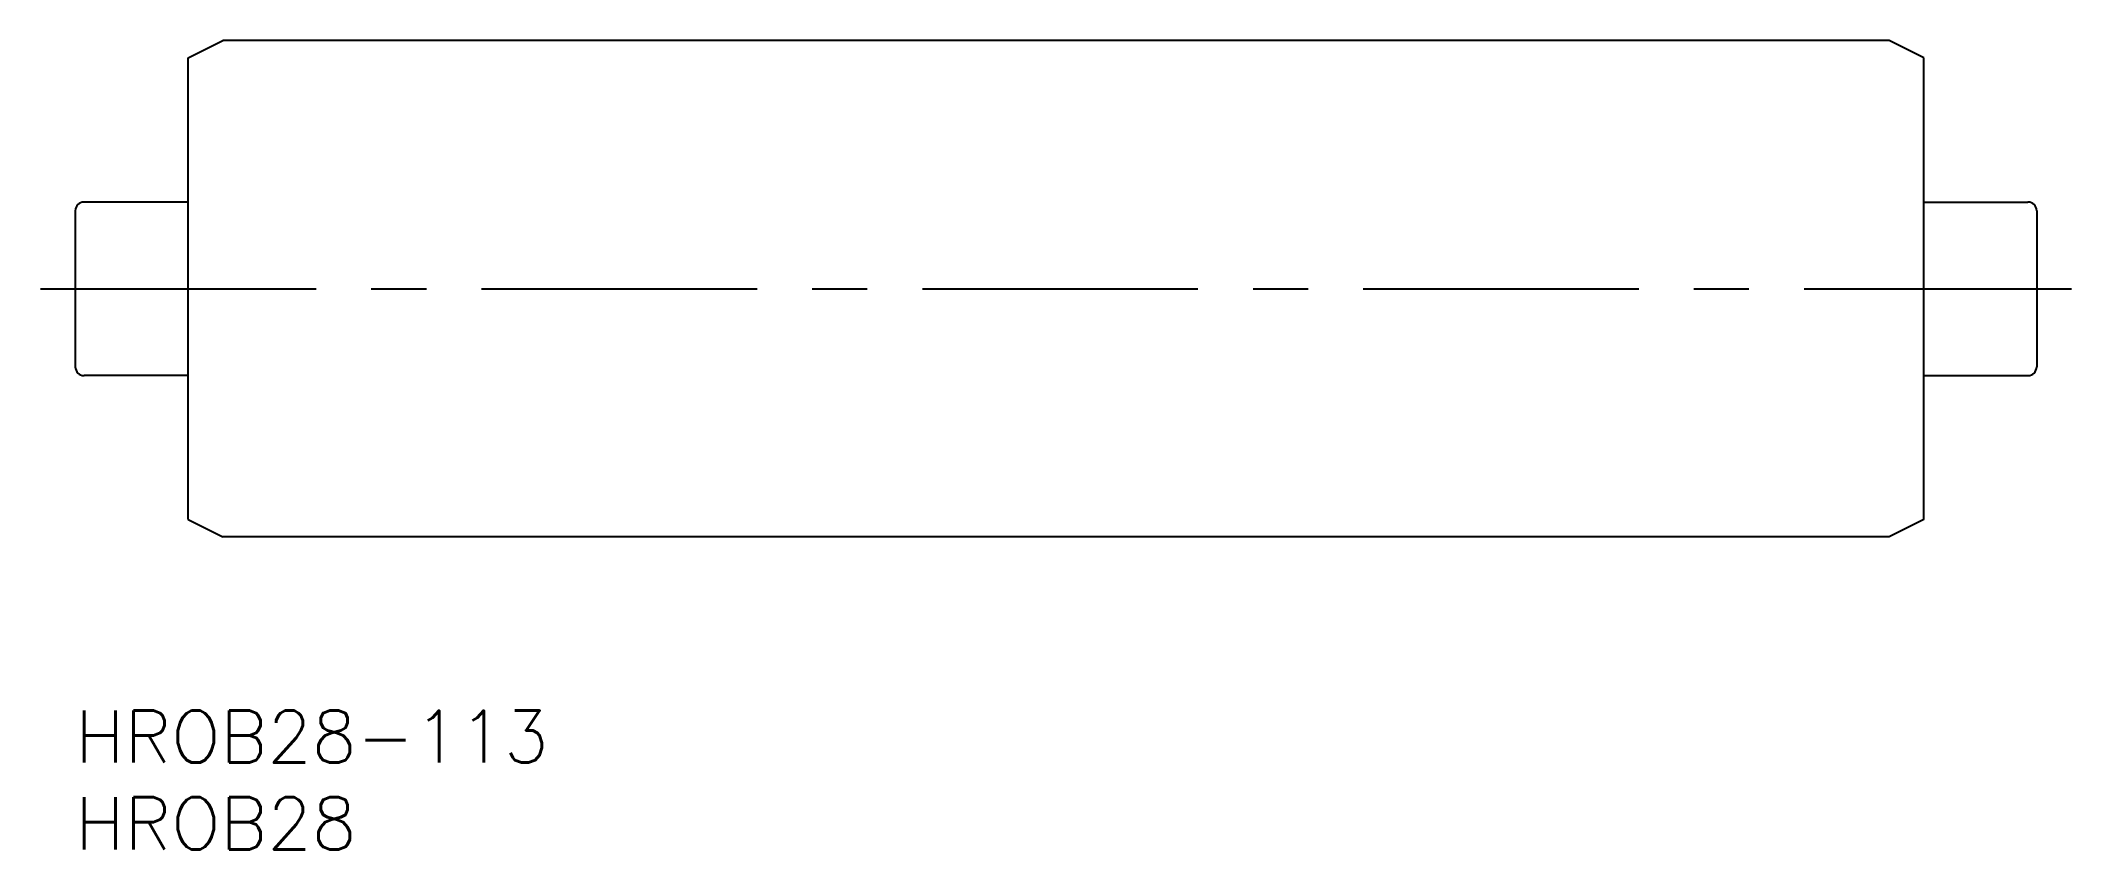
# Model space of a CAD drawing. Extents: x -2 to 115, y -8 to 39.
import ezdxf

# ---------------------------------------------------------------- set-up
doc = ezdxf.new("R2010")
doc.units = 0
doc.header["$LTSCALE"] = 0.5
doc.linetypes.add('CENTER', pattern=[50.8, 31.75, -6.35, 6.35, -6.35])
for name, color, linetype in [('MSM_CENTER', 1, 'CENTER'), ('MSM_CONTINUOUS', 7, 'CONTINUOUS'), ('MSM_PART_NUMBER', 7, 'CONTINUOUS')]:
    doc.layers.add(name, color=color, linetype=linetype)
doc.styles.get("Standard").update_dxf_attribs({"font": 'txt.shx', "height": 3, "bigfont": 'bigfont.shx'})

# ---------------------------------------------------------------- blocks, each defined once
blk = doc.blocks.new('*U2')
at = {"layer": 'MSM_PART_NUMBER'}
blk.add_text('HROB28-113', height=3, dxfattribs=at).set_placement((0, -3))
blk = doc.blocks.new('*U3')
at = {"layer": 'MSM_PART_NUMBER'}
blk.add_text('HROB28', height=3, dxfattribs=at).set_placement((0, -8))

msp = doc.modelspace()

# ---------------------------------------------------------------- linework, layer by layer
at = {"layer": 'MSM_CENTER'}
msp.add_line((-2, 24.3), (115, 24.3), dxfattribs=at)
at = {"layer": 'MSM_CONTINUOUS'}
for p, q in [((6.5, 37.6), (8.5, 38.6)), ((6.5, 11), (6.5, 37.6)), ((104.5, 38.6), (8.5, 38.6)), ((106.5, 37.6), (104.5, 38.6)), ((106.5, 11), (106.5, 37.6)), ((6.5, 29.3), (0.5, 29.3)), ((106.5, 29.3), (112.5, 29.3)), ((0, 28.8), (0, 19.8)), ((113, 28.8), (113, 19.8)), ((6.5, 19.3), (0.5, 19.3)), ((106.5, 19.3), (112.5, 19.3)), ((6.5, 11), (8.5, 10)), ((106.5, 11), (104.5, 10)), ((104.5, 10), (8.5, 10))]:
    msp.add_line(p, q, dxfattribs=at)
for centre, start, end in [((0.5, 28.8), 90, 180), ((112.5, 28.8), 0, 90), ((0.5, 19.8), 180, 270), ((112.5, 19.8), 270, 0)]:
    msp.add_arc(centre, 0.5, start, end, dxfattribs=at)

# ---------------------------------------------------------------- block references
for name in ['*U2', '*U3']:
    msp.add_blockref(name, (0, 0), dxfattribs=at)

doc.saveas('drawing.dxf')
